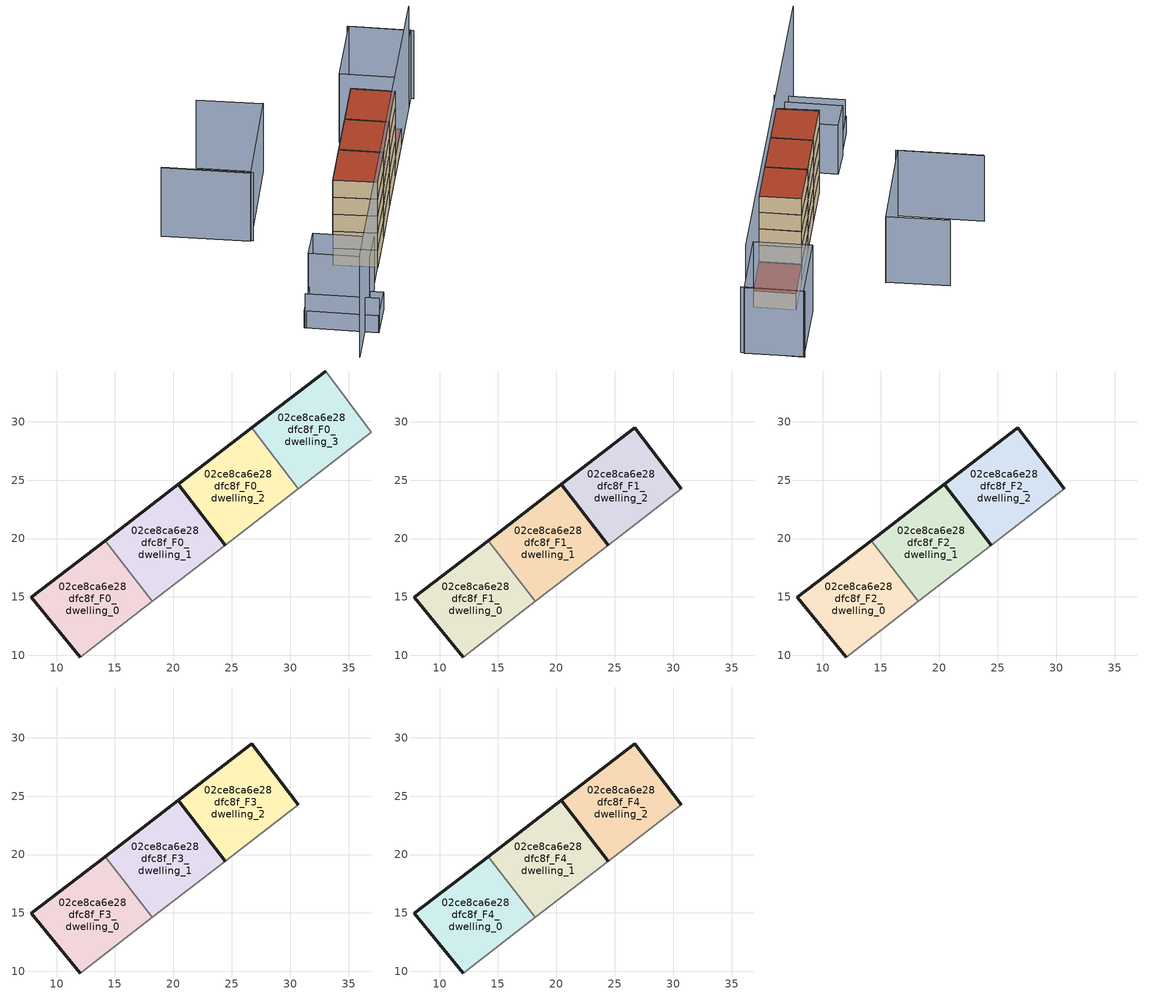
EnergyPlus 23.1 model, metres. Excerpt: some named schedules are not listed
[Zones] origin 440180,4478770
02ce8ca6e28dfc8f_F0_dwelling_0
 floor ground (EU_floor_Construction): 18.18,14.62 14.17,19.83 7.84,14.97 12.02,9.86 z0
 wall outside (EU_wall_Construction): 12.02,9.86 7.84,14.97 14.17,19.83 z0:3
 wall adiabatic (EU_wall_Construction): 18.18,14.62 12.02,9.86 z0:3
 wall to 02ce8ca6e28dfc8f_F0_dwelling_1 (EU_wall_Construction): 14.17,19.83 18.18,14.62 z0:3
02ce8ca6e28dfc8f_F0_dwelling_1
 floor ground (EU_floor_Construction): 24.43,19.45 20.43,24.65 14.17,19.83 18.18,14.62 z0
 wall outside (EU_wall_Construction): 14.17,19.83 20.43,24.65 24.43,19.45 z0:3
 wall adiabatic (EU_wall_Construction): 24.43,19.45 18.18,14.62 z0:3
02ce8ca6e28dfc8f_F0_dwelling_2
 floor ground (EU_floor_Construction): 30.7,24.29 26.71,29.47 20.43,24.65 24.43,19.45 z0
 wall outside (EU_wall_Construction): 24.43,19.45 20.43,24.65 26.71,29.47 z0:3
 wall adiabatic (EU_wall_Construction): 30.7,24.29 24.43,19.45 z0:3
 wall to 02ce8ca6e28dfc8f_F0_dwelling_3 (EU_wall_Construction): 26.71,29.47 30.7,24.29 z0:3
02ce8ca6e28dfc8f_F0_dwelling_3
 floor ground (EU_floor_Construction): 36.94,29.1 33.05,34.35 26.71,29.47 30.7,24.29 z0
 wall outside (EU_wall_Construction): 26.71,29.47 33.05,34.35 z0:3
 wall adiabatic (EU_wall_Construction): 33.05,34.35 36.94,29.1 30.7,24.29 z0:3
 roof outside (EU_roof_Construction): 33.05,34.35 36.94,29.1 30.7,24.29 26.71,29.47 z3
02ce8ca6e28dfc8f_F1_dwelling_0
 floor to 02ce8ca6e28dfc8f_F0_dwelling_0 (EU_floor_Construction): 18.18,14.62 14.17,19.83 7.84,14.97 12.02,9.86 z3
 wall outside (EU_wall_Construction): 12.02,9.86 7.84,14.97 14.17,19.83 z3:6
 wall adiabatic (EU_wall_Construction): 18.18,14.62 12.02,9.86 z3:6
 wall to 02ce8ca6e28dfc8f_F1_dwelling_1 (EU_wall_Construction): 14.17,19.83 18.18,14.62 z3:6
02ce8ca6e28dfc8f_F1_dwelling_1
 floor to 02ce8ca6e28dfc8f_F0_dwelling_1 (EU_floor_Construction): 24.43,19.45 20.43,24.65 14.17,19.83 18.18,14.62 z3
 wall outside (EU_wall_Construction): 14.17,19.83 20.43,24.65 24.43,19.45 z3:6
 wall adiabatic (EU_wall_Construction): 24.43,19.45 18.18,14.62 z3:6
02ce8ca6e28dfc8f_F1_dwelling_2
 floor to 02ce8ca6e28dfc8f_F0_dwelling_2 (EU_floor_Construction): 30.7,24.29 26.71,29.47 20.43,24.65 24.43,19.45 z3
 wall outside (EU_wall_Construction): 24.43,19.45 20.43,24.65 26.71,29.47 30.7,24.29 z3:6
 wall adiabatic (EU_wall_Construction): 30.7,24.29 24.43,19.45 z3:6
02ce8ca6e28dfc8f_F2_dwelling_0
 floor to 02ce8ca6e28dfc8f_F1_dwelling_0 (EU_floor_Construction): 18.18,14.62 14.17,19.83 7.84,14.97 12.02,9.86 z6
 wall outside (EU_wall_Construction): 12.02,9.86 7.84,14.97 14.17,19.83 z6:9
 wall adiabatic (EU_wall_Construction): 18.18,14.62 12.02,9.86 z6:9
 wall to 02ce8ca6e28dfc8f_F2_dwelling_1 (EU_wall_Construction): 14.17,19.83 18.18,14.62 z6:9
02ce8ca6e28dfc8f_F2_dwelling_1
 floor to 02ce8ca6e28dfc8f_F1_dwelling_1 (EU_floor_Construction): 24.43,19.45 20.43,24.65 14.17,19.83 18.18,14.62 z6
 wall outside (EU_wall_Construction): 14.17,19.83 20.43,24.65 24.43,19.45 z6:9
 wall adiabatic (EU_wall_Construction): 24.43,19.45 18.18,14.62 z6:9
02ce8ca6e28dfc8f_F2_dwelling_2
 floor to 02ce8ca6e28dfc8f_F1_dwelling_2 (EU_floor_Construction): 30.7,24.29 26.71,29.47 20.43,24.65 24.43,19.45 z6
 wall outside (EU_wall_Construction): 24.43,19.45 20.43,24.65 26.71,29.47 30.7,24.29 z6:9
 wall adiabatic (EU_wall_Construction): 30.7,24.29 24.43,19.45 z6:9
02ce8ca6e28dfc8f_F3_dwelling_0
 floor to 02ce8ca6e28dfc8f_F2_dwelling_0 (EU_floor_Construction): 18.18,14.62 14.17,19.83 7.84,14.97 12.02,9.86 z9
 wall outside (EU_wall_Construction): 12.02,9.86 7.84,14.97 14.17,19.83 z9:12
 wall adiabatic (EU_wall_Construction): 18.18,14.62 12.02,9.86 z9:12
 wall to 02ce8ca6e28dfc8f_F3_dwelling_1 (EU_wall_Construction): 14.17,19.83 18.18,14.62 z9:12
02ce8ca6e28dfc8f_F3_dwelling_1
 floor to 02ce8ca6e28dfc8f_F2_dwelling_1 (EU_floor_Construction): 24.43,19.45 20.43,24.65 14.17,19.83 18.18,14.62 z9
 wall outside (EU_wall_Construction): 14.17,19.83 20.43,24.65 24.43,19.45 z9:12
 wall adiabatic (EU_wall_Construction): 24.43,19.45 18.18,14.62 z9:12
02ce8ca6e28dfc8f_F3_dwelling_2
 floor to 02ce8ca6e28dfc8f_F2_dwelling_2 (EU_floor_Construction): 30.7,24.29 26.71,29.47 20.43,24.65 24.43,19.45 z9
 wall outside (EU_wall_Construction): 24.43,19.45 20.43,24.65 26.71,29.47 30.7,24.29 z9:12
 wall adiabatic (EU_wall_Construction): 30.7,24.29 24.43,19.45 z9:12
02ce8ca6e28dfc8f_F4_dwelling_0
 floor to 02ce8ca6e28dfc8f_F3_dwelling_0 (EU_floor_Construction): 18.18,14.62 14.17,19.83 7.84,14.97 12.02,9.86 z12
 wall outside (EU_wall_Construction): 12.02,9.86 7.84,14.97 14.17,19.83 z12:15
 wall adiabatic (EU_wall_Construction): 18.18,14.62 12.02,9.86 z12:15
 wall to 02ce8ca6e28dfc8f_F4_dwelling_1 (EU_wall_Construction): 14.17,19.83 18.18,14.62 z12:15
 roof outside (EU_roof_Construction): 14.17,19.83 18.18,14.62 12.02,9.86 7.84,14.97 z15
02ce8ca6e28dfc8f_F4_dwelling_1
 floor to 02ce8ca6e28dfc8f_F3_dwelling_1 (EU_floor_Construction): 24.43,19.45 20.43,24.65 14.17,19.83 18.18,14.62 z12
 wall outside (EU_wall_Construction): 14.17,19.83 20.43,24.65 24.43,19.45 z12:15
 wall adiabatic (EU_wall_Construction): 24.43,19.45 18.18,14.62 z12:15
 roof outside (EU_roof_Construction): 20.43,24.65 24.43,19.45 18.18,14.62 14.17,19.83 z15
02ce8ca6e28dfc8f_F4_dwelling_2
 floor to 02ce8ca6e28dfc8f_F3_dwelling_2 (EU_floor_Construction): 30.7,24.29 26.71,29.47 20.43,24.65 24.43,19.45 z12
 wall outside (EU_wall_Construction): 24.43,19.45 20.43,24.65 26.71,29.47 30.7,24.29 z12:15
 wall adiabatic (EU_wall_Construction): 30.7,24.29 24.43,19.45 z12:15
 roof outside (EU_roof_Construction): 26.71,29.47 30.7,24.29 24.43,19.45 20.43,24.65 z15
shading: -6.43,-4.2 44.69,35.05 z0:18; 3.62,3.38 -1.8,10.6 / -1.8,10.6 2.36,13.72 / 2.36,13.72 7.78,6.5 / 7.78,6.5 3.62,3.38 z0:9; -3.81,38.33 4.38,27.66 / 18.35,39.03 4.1,27.86 / 4.1,27.86 -3.95,38.14 / 46.95,36.16 41.11,43.98 / 18.19,38.89 12.17,46.58 / 46.75,36.63 36.94,29.1 / 36.94,29.1 31.43,36.28 / 31.43,36.28 41.24,43.81 / 41.24,43.81 46.75,36.63 z0:12; -6.45,6.7 0.1,-1.86 z0:6; 0.03,-1.9 -6.55,6.84 / -6.55,6.84 -1.71,10.48 / -1.71,10.48 4.87,1.75 / 4.87,1.75 0.03,-1.9 z0:3
[Building]
EU S2 Campaign: North Axis=0; Terrain=City; Solar Distribution=FullExterior
[Site:Location]
Madrid: Latitude=40.5; Longitude=-3.5; Time Zone=1; Elevation=609
[SizingPeriod:WeatherFileDays]
AnnualSizingPeriod: Begin Month=1; Begin Day of Month=1; End Month=12; End Day of Month=31; Day of Week for Start Day=Monday; Use Weather File Daylight Saving Period=No; Use Weather File Rain and Snow Indicators=No
[MATERIAL]
EU_InternalMass_Material: Roughness=MediumRough; Thickness=0.1; Conductivity=1; Density=1800; Specific Heat=900; Thermal Absorptance=0.9; Solar Absorptance=0.7; Visible Absorptance=0.7
[MATERIAL:NOMASS] Roughness=MediumRough; Thermal Absorptance=0.9; Solar Absorptance=0.7; Visible Absorptance=0.7
Name | Thermal Resistance
EU_wall_NoMass | 1.60022
EU_roof_NoMass | 1.57597
EU_floor_NoMass | 0.470652
[CONSTRUCTION]
EU_wall_Construction: EU_wall_NoMass
EU_roof_Construction: EU_roof_NoMass
EU_floor_Construction: EU_floor_NoMass
EU_InternalMass_Construction: EU_InternalMass_Material
[ZONE] Type=1; Multiplier=1; Ceiling Height=autocalculate; Floor Area=autocalculate; Part of Total Floor Area=Yes
Name | Volume
02ce8ca6e28dfc8f_F0_dwelling_0; 02ce8ca6e28dfc8f_F1_dwelling_0; 02ce8ca6e28dfc8f_F2_dwelling_0; 02ce8ca6e28dfc8f_F3_dwelling_0; 02ce8ca6e28dfc8f_F4_dwelling_0 | 155.72
02ce8ca6e28dfc8f_F0_dwelling_1 | 155.711
02ce8ca6e28dfc8f_F1_dwelling_1; 02ce8ca6e28dfc8f_F2_dwelling_1; 02ce8ca6e28dfc8f_F3_dwelling_1; 02ce8ca6e28dfc8f_F4_dwelling_1 | 155.712
02ce8ca6e28dfc8f_F0_dwelling_2 | 155.722
02ce8ca6e28dfc8f_F1_dwelling_2; 02ce8ca6e28dfc8f_F2_dwelling_2; 02ce8ca6e28dfc8f_F3_dwelling_2; 02ce8ca6e28dfc8f_F4_dwelling_2; 02ce8ca6e28dfc8f_F0_dwelling_3 | 155.721
[INTERNALMASS] Construction=EU_InternalMass_Construction
Name | Zone or ZoneList | Surface Area
02ce8ca6e28dfc8f_F0_dwelling_0_EU_InternalMass | 02ce8ca6e28dfc8f_F0_dwelling_0 | 51.9067
02ce8ca6e28dfc8f_F0_dwelling_1_EU_InternalMass | 02ce8ca6e28dfc8f_F0_dwelling_1 | 51.9038
02ce8ca6e28dfc8f_F0_dwelling_2_EU_InternalMass | 02ce8ca6e28dfc8f_F0_dwelling_2 | 51.9072
02ce8ca6e28dfc8f_F0_dwelling_3_EU_InternalMass | 02ce8ca6e28dfc8f_F0_dwelling_3 | 51.9069
02ce8ca6e28dfc8f_F1_dwelling_0_EU_InternalMass | 02ce8ca6e28dfc8f_F1_dwelling_0 | 69.2155
02ce8ca6e28dfc8f_F1_dwelling_1_EU_InternalMass | 02ce8ca6e28dfc8f_F1_dwelling_1 | 69.2163
02ce8ca6e28dfc8f_F1_dwelling_2_EU_InternalMass | 02ce8ca6e28dfc8f_F1_dwelling_2 | 69.2148
02ce8ca6e28dfc8f_F2_dwelling_0_EU_InternalMass | 02ce8ca6e28dfc8f_F2_dwelling_0 | 69.2155
02ce8ca6e28dfc8f_F2_dwelling_1_EU_InternalMass | 02ce8ca6e28dfc8f_F2_dwelling_1 | 69.2163
02ce8ca6e28dfc8f_F2_dwelling_2_EU_InternalMass | 02ce8ca6e28dfc8f_F2_dwelling_2 | 69.2148
02ce8ca6e28dfc8f_F3_dwelling_0_EU_InternalMass | 02ce8ca6e28dfc8f_F3_dwelling_0 | 69.2155
02ce8ca6e28dfc8f_F3_dwelling_1_EU_InternalMass | 02ce8ca6e28dfc8f_F3_dwelling_1 | 69.2163
02ce8ca6e28dfc8f_F3_dwelling_2_EU_InternalMass | 02ce8ca6e28dfc8f_F3_dwelling_2 | 69.2148
02ce8ca6e28dfc8f_F4_dwelling_0_EU_InternalMass | 02ce8ca6e28dfc8f_F4_dwelling_0 | 69.2155
02ce8ca6e28dfc8f_F4_dwelling_1_EU_InternalMass | 02ce8ca6e28dfc8f_F4_dwelling_1 | 69.2163
02ce8ca6e28dfc8f_F4_dwelling_2_EU_InternalMass | 02ce8ca6e28dfc8f_F4_dwelling_2 | 69.2148
[OTHEREQUIPMENT] Fuel Type=Electricity; Design Level Calculation Method=Watts/Area; Power per Zone Floor Area=1; Fraction Latent=0; Fraction Radiant=0; Fraction Lost=0; Carbon Dioxide Generation Rate=0; EndUse Subcategory=EU_Step8_InternalGains
Name | Zone or ZoneList or Space or SpaceList | Schedule
EU_Step8_InternalGain_02ce8ca6e28dfc8f_F0_dwelling_0_f000 | 02ce8ca6e28dfc8f_F0_dwelling_0 | EU_Step8_GainSchedule_02ce8ca6e28dfc8f_F0_dwelling_0_f000
EU_Step8_InternalGain_02ce8ca6e28dfc8f_F0_dwelling_1_f000 | 02ce8ca6e28dfc8f_F0_dwelling_1 | EU_Step8_GainSchedule_02ce8ca6e28dfc8f_F0_dwelling_1_f000
EU_Step8_InternalGain_02ce8ca6e28dfc8f_F0_dwelling_2_f000 | 02ce8ca6e28dfc8f_F0_dwelling_2 | EU_Step8_GainSchedule_02ce8ca6e28dfc8f_F0_dwelling_2_f000
EU_Step8_InternalGain_02ce8ca6e28dfc8f_F0_dwelling_3_f000 | 02ce8ca6e28dfc8f_F0_dwelling_3 | EU_Step8_GainSchedule_02ce8ca6e28dfc8f_F0_dwelling_3_f000
EU_Step8_InternalGain_02ce8ca6e28dfc8f_F1_dwelling_0_f000 | 02ce8ca6e28dfc8f_F1_dwelling_0 | EU_Step8_GainSchedule_02ce8ca6e28dfc8f_F1_dwelling_0_f000
EU_Step8_InternalGain_02ce8ca6e28dfc8f_F1_dwelling_1_f000 | 02ce8ca6e28dfc8f_F1_dwelling_1 | EU_Step8_GainSchedule_02ce8ca6e28dfc8f_F1_dwelling_1_f000
EU_Step8_InternalGain_02ce8ca6e28dfc8f_F1_dwelling_2_f000 | 02ce8ca6e28dfc8f_F1_dwelling_2 | EU_Step8_GainSchedule_02ce8ca6e28dfc8f_F1_dwelling_2_f000
EU_Step8_InternalGain_02ce8ca6e28dfc8f_F2_dwelling_0_f000 | 02ce8ca6e28dfc8f_F2_dwelling_0 | EU_Step8_GainSchedule_02ce8ca6e28dfc8f_F2_dwelling_0_f000
EU_Step8_InternalGain_02ce8ca6e28dfc8f_F2_dwelling_1_f000 | 02ce8ca6e28dfc8f_F2_dwelling_1 | EU_Step8_GainSchedule_02ce8ca6e28dfc8f_F2_dwelling_1_f000
EU_Step8_InternalGain_02ce8ca6e28dfc8f_F2_dwelling_2_f000 | 02ce8ca6e28dfc8f_F2_dwelling_2 | EU_Step8_GainSchedule_02ce8ca6e28dfc8f_F2_dwelling_2_f000
EU_Step8_InternalGain_02ce8ca6e28dfc8f_F3_dwelling_0_f000 | 02ce8ca6e28dfc8f_F3_dwelling_0 | EU_Step8_GainSchedule_02ce8ca6e28dfc8f_F3_dwelling_0_f000
EU_Step8_InternalGain_02ce8ca6e28dfc8f_F3_dwelling_1_f000 | 02ce8ca6e28dfc8f_F3_dwelling_1 | EU_Step8_GainSchedule_02ce8ca6e28dfc8f_F3_dwelling_1_f000
EU_Step8_InternalGain_02ce8ca6e28dfc8f_F3_dwelling_2_f000 | 02ce8ca6e28dfc8f_F3_dwelling_2 | EU_Step8_GainSchedule_02ce8ca6e28dfc8f_F3_dwelling_2_f000
EU_Step8_InternalGain_02ce8ca6e28dfc8f_F4_dwelling_0_f000 | 02ce8ca6e28dfc8f_F4_dwelling_0 | EU_Step8_GainSchedule_02ce8ca6e28dfc8f_F4_dwelling_0_f000
EU_Step8_InternalGain_02ce8ca6e28dfc8f_F4_dwelling_1_f000 | 02ce8ca6e28dfc8f_F4_dwelling_1 | EU_Step8_GainSchedule_02ce8ca6e28dfc8f_F4_dwelling_1_f000
EU_Step8_InternalGain_02ce8ca6e28dfc8f_F4_dwelling_2_f000 | 02ce8ca6e28dfc8f_F4_dwelling_2 | EU_Step8_GainSchedule_02ce8ca6e28dfc8f_F4_dwelling_2_f000
[ZONEVENTILATION:DESIGNFLOWRATE] Schedule=EU_AlwaysOn; Design Flow Rate Calculation Method=AirChanges/Hour; Air Changes per Hour=0.480704; Ventilation Type=Natural; Fan Pressure Rise=0; Fan Total Efficiency=1; Constant Term Coefficient=1; Temperature Term Coefficient=0; Velocity Term Coefficient=0; Velocity Squared Term Coefficient=0; Minimum Indoor Temperature=-100; Maximum Indoor Temperature=100; Delta Temperature=-100; Minimum Outdoor Temperature=-100; Maximum Outdoor Temperature=100; Maximum Wind Speed=40
Name | Zone or ZoneList or Space or SpaceList
EU_ConstantAir_02ce8ca6e28dfc8f_F0_dwelling_0 | 02ce8ca6e28dfc8f_F0_dwelling_0
EU_ConstantAir_02ce8ca6e28dfc8f_F0_dwelling_1 | 02ce8ca6e28dfc8f_F0_dwelling_1
EU_ConstantAir_02ce8ca6e28dfc8f_F0_dwelling_2 | 02ce8ca6e28dfc8f_F0_dwelling_2
EU_ConstantAir_02ce8ca6e28dfc8f_F0_dwelling_3 | 02ce8ca6e28dfc8f_F0_dwelling_3
EU_ConstantAir_02ce8ca6e28dfc8f_F1_dwelling_0 | 02ce8ca6e28dfc8f_F1_dwelling_0
EU_ConstantAir_02ce8ca6e28dfc8f_F1_dwelling_1 | 02ce8ca6e28dfc8f_F1_dwelling_1
EU_ConstantAir_02ce8ca6e28dfc8f_F1_dwelling_2 | 02ce8ca6e28dfc8f_F1_dwelling_2
EU_ConstantAir_02ce8ca6e28dfc8f_F2_dwelling_0 | 02ce8ca6e28dfc8f_F2_dwelling_0
EU_ConstantAir_02ce8ca6e28dfc8f_F2_dwelling_1 | 02ce8ca6e28dfc8f_F2_dwelling_1
EU_ConstantAir_02ce8ca6e28dfc8f_F2_dwelling_2 | 02ce8ca6e28dfc8f_F2_dwelling_2
EU_ConstantAir_02ce8ca6e28dfc8f_F3_dwelling_0 | 02ce8ca6e28dfc8f_F3_dwelling_0
EU_ConstantAir_02ce8ca6e28dfc8f_F3_dwelling_1 | 02ce8ca6e28dfc8f_F3_dwelling_1
EU_ConstantAir_02ce8ca6e28dfc8f_F3_dwelling_2 | 02ce8ca6e28dfc8f_F3_dwelling_2
EU_ConstantAir_02ce8ca6e28dfc8f_F4_dwelling_0 | 02ce8ca6e28dfc8f_F4_dwelling_0
EU_ConstantAir_02ce8ca6e28dfc8f_F4_dwelling_1 | 02ce8ca6e28dfc8f_F4_dwelling_1
EU_ConstantAir_02ce8ca6e28dfc8f_F4_dwelling_2 | 02ce8ca6e28dfc8f_F4_dwelling_2
[HVACTEMPLATE:THERMOSTAT] Constant Heating Setpoint=20; Constant Cooling Setpoint=50
EU_HeatOnly_02ce8ca6e28dfc8f_F0_dwelling_0; EU_HeatOnly_02ce8ca6e28dfc8f_F0_dwelling_1; EU_HeatOnly_02ce8ca6e28dfc8f_F0_dwelling_2; EU_HeatOnly_02ce8ca6e28dfc8f_F0_dwelling_3; EU_HeatOnly_02ce8ca6e28dfc8f_F1_dwelling_0; EU_HeatOnly_02ce8ca6e28dfc8f_F1_dwelling_1; EU_HeatOnly_02ce8ca6e28dfc8f_F1_dwelling_2; EU_HeatOnly_02ce8ca6e28dfc8f_F2_dwelling_0; EU_HeatOnly_02ce8ca6e28dfc8f_F2_dwelling_1; EU_HeatOnly_02ce8ca6e28dfc8f_F2_dwelling_2; EU_HeatOnly_02ce8ca6e28dfc8f_F3_dwelling_0; EU_HeatOnly_02ce8ca6e28dfc8f_F3_dwelling_1; EU_HeatOnly_02ce8ca6e28dfc8f_F3_dwelling_2; EU_HeatOnly_02ce8ca6e28dfc8f_F4_dwelling_0; EU_HeatOnly_02ce8ca6e28dfc8f_F4_dwelling_1; EU_HeatOnly_02ce8ca6e28dfc8f_F4_dwelling_2
[HVACTEMPLATE:ZONE:IDEALLOADSAIRSYSTEM] System Availability Schedule=EU_AlwaysOn; Maximum Heating Supply Air Temperature=50; Minimum Cooling Supply Air Temperature=13; Maximum Heating Supply Air Humidity Ratio=0.0156; Minimum Cooling Supply Air Humidity Ratio=0.0077; Heating Limit=NoLimit; Cooling Limit=NoLimit; Heating Availability Schedule=EU_AlwaysOn; Cooling Availability Schedule=EU_CoolingOff; Dehumidification Control Type=ConstantSensibleHeatRatio; Cooling Sensible Heat Ratio=0.7; Dehumidification Setpoint=60; Humidification Control Type=None; Humidification Setpoint=30; Outdoor Air Method=None; Outdoor Air Flow Rate per Person=0.00944; Outdoor Air Flow Rate per Zone Floor Area=0; Outdoor Air Flow Rate per Zone=0; Demand Controlled Ventilation Type=None; Outdoor Air Economizer Type=NoEconomizer; Heat Recovery Type=None; Sensible Heat Recovery Effectiveness=0.7; Latent Heat Recovery Effectiveness=0.65
Name | Template Thermostat
02ce8ca6e28dfc8f_F0_dwelling_0 | EU_HeatOnly_02ce8ca6e28dfc8f_F0_dwelling_0
02ce8ca6e28dfc8f_F0_dwelling_1 | EU_HeatOnly_02ce8ca6e28dfc8f_F0_dwelling_1
02ce8ca6e28dfc8f_F0_dwelling_2 | EU_HeatOnly_02ce8ca6e28dfc8f_F0_dwelling_2
02ce8ca6e28dfc8f_F0_dwelling_3 | EU_HeatOnly_02ce8ca6e28dfc8f_F0_dwelling_3
02ce8ca6e28dfc8f_F1_dwelling_0 | EU_HeatOnly_02ce8ca6e28dfc8f_F1_dwelling_0
02ce8ca6e28dfc8f_F1_dwelling_1 | EU_HeatOnly_02ce8ca6e28dfc8f_F1_dwelling_1
02ce8ca6e28dfc8f_F1_dwelling_2 | EU_HeatOnly_02ce8ca6e28dfc8f_F1_dwelling_2
02ce8ca6e28dfc8f_F2_dwelling_0 | EU_HeatOnly_02ce8ca6e28dfc8f_F2_dwelling_0
02ce8ca6e28dfc8f_F2_dwelling_1 | EU_HeatOnly_02ce8ca6e28dfc8f_F2_dwelling_1
02ce8ca6e28dfc8f_F2_dwelling_2 | EU_HeatOnly_02ce8ca6e28dfc8f_F2_dwelling_2
02ce8ca6e28dfc8f_F3_dwelling_0 | EU_HeatOnly_02ce8ca6e28dfc8f_F3_dwelling_0
02ce8ca6e28dfc8f_F3_dwelling_1 | EU_HeatOnly_02ce8ca6e28dfc8f_F3_dwelling_1
02ce8ca6e28dfc8f_F3_dwelling_2 | EU_HeatOnly_02ce8ca6e28dfc8f_F3_dwelling_2
02ce8ca6e28dfc8f_F4_dwelling_0 | EU_HeatOnly_02ce8ca6e28dfc8f_F4_dwelling_0
02ce8ca6e28dfc8f_F4_dwelling_1 | EU_HeatOnly_02ce8ca6e28dfc8f_F4_dwelling_1
02ce8ca6e28dfc8f_F4_dwelling_2 | EU_HeatOnly_02ce8ca6e28dfc8f_F4_dwelling_2
[SIZING:ZONE] Zone Cooling Design Supply Air Temperature Input Method=SupplyAirTemperature; Zone Cooling Design Supply Air Temperature=13; Zone Heating Design Supply Air Temperature Input Method=SupplyAirTemperature; Zone Heating Design Supply Air Temperature=50; Zone Cooling Design Supply Air Humidity Ratio=0.008; Zone Heating Design Supply Air Humidity Ratio=0.008; Cooling Design Air Flow Method=DesignDay; Cooling Design Air Flow Rate=0; Cooling Minimum Air Flow per Zone Floor Area=0.000762; Cooling Minimum Air Flow=0; Cooling Minimum Air Flow Fraction=0.2; Heating Design Air Flow Method=DesignDay; Heating Design Air Flow Rate=0; Heating Maximum Air Flow per Zone Floor Area=0.002032; Heating Maximum Air Flow=0.141576; Heating Maximum Air Flow Fraction=0.3; Account for Dedicated Outdoor Air System=No; Dedicated Outdoor Air System Control Strategy=NeutralSupplyAir; Dedicated Outdoor Air Low Setpoint Temperature for Design=autosize; Dedicated Outdoor Air High Setpoint Temperature for Design=autosize; Zone Load Sizing Method=Sensible Load Only No Latent Load; Zone Latent Cooling Design Supply Air Humidity Ratio Input Method=HumidityRatioDifference; Zone Cooling Design Supply Air Humidity Ratio Difference=0.005; Zone Latent Heating Design Supply Air Humidity Ratio Input Method=HumidityRatioDifference; Zone Humidification Design Supply Air Humidity Ratio Difference=0.005
02ce8ca6e28dfc8f_F0_dwelling_0; 02ce8ca6e28dfc8f_F0_dwelling_1; 02ce8ca6e28dfc8f_F0_dwelling_2; 02ce8ca6e28dfc8f_F0_dwelling_3; 02ce8ca6e28dfc8f_F1_dwelling_0; 02ce8ca6e28dfc8f_F1_dwelling_1
